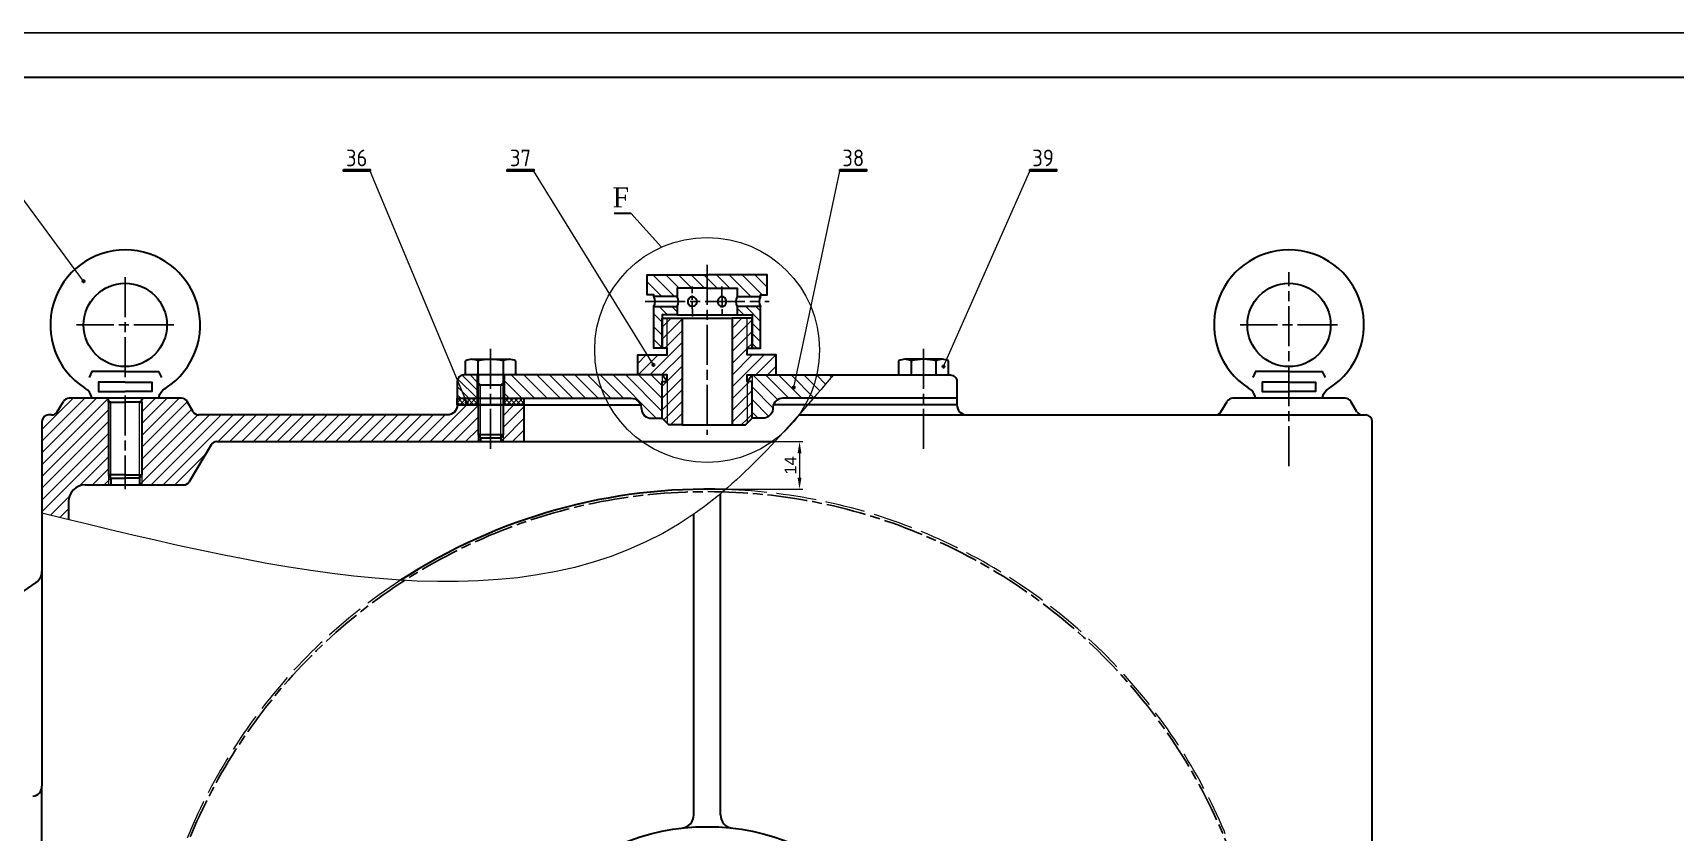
# Model space of a CAD drawing. Header units: millimetres. Extents: x 8 to 1593, y 893 to 2014.
# Drawn here: x 285.7 to 778.7, y 1774.5 to 2014.2 of the extents above; entities that cross this region are included whole.
import ezdxf
from ezdxf.enums import TextEntityAlignment as Align

# ---------------------------------------------------------------- set-up
doc = ezdxf.new("R2010")
doc.units = ezdxf.units.MM
doc.header["$PDMODE"] = 3
for name, pattern in [('ACAD_ISO02W100', [15, 12, -3]), ('AM_ISO08W050', [18, 12, -1.5, 3, -1.5]), ('AM_ISO08W050x2', [9, 6, -0.75, 1.5, -0.75])]:
    doc.linetypes.add(name, pattern=pattern)
doc.layers.get('0').update_dxf_attribs({"lineweight": 30})
for name, color, linetype, lineweight in [('_mss.dam', 7, 'Continuous', 35), ('AM_7', 4, 'AM_ISO08W050', 25), ('AM_8', 1, 'Continuous', 25), ('netdam', 170, 'Continuous', 100), ('Nét khuất', 6, 'ACAD_ISO02W100', 13), ('Nét mãnh', 3, 'Continuous', 13)]:
    doc.layers.add(name, color=color, linetype=linetype, lineweight=lineweight)
doc.styles.get("Standard").update_dxf_attribs({"font": 'isocp.shx'})
doc.styles.add('TCVN', font='arial.ttf')
doc.styles.add('VNN', font='times.ttf', dxfattribs={"height": 3})
doc.dimstyles.new('TCVN$0', dxfattribs={"dimtxt": 2.5, "dimasz": 2.5, "dimexe": 1, "dimexo": 1, "dimgap": 1, "dimtad": 1, "dimtoh": 1, "dimdec": 1, "dimdsep": 46, "dimtxsty": 'TCVN', "dimcen": 0.09, "dimclrd": 2, "dimclre": 2, "dimclrt": 3, "dimadec": 0, "dimazin": 3, "dimtfac": 1, "dimtdec": 1, "dimtmove": 0, "dimatfit": 3, "dimfxl": 1, "dimtolj": 1, "dimtzin": 0, "dimlwd": 13, "dimlwe": 13, "dimarcsym": 1})
pattern_1 = [(45, (1357.8483, 337.7774), (-0.7071068, 0.7071068), []), (135, (1357.8483, 337.7774), (-0.7071068, -0.7071068), [])]
pattern_2 = [(45, (1357.8483, 337.7774), (-1.767767, 1.767767), [])]
pattern_3 = [(135, (1357.8483, 337.7774), (-1.9091883, -1.9091883), [])]

# ---------------------------------------------------------------- blocks, each defined once
blk = doc.blocks.new('gtgr')
for p, q in [((-5, 22.8), (-5, 24)), ((-4.3, 22.8), (-5, 22.8)), ((-5, 22.8), (0, 22.8)), ((5, 22.8), (0, 22.8)), ((4.3, 22.8), (5, 22.8)), ((5, 22.8), (5, 24))]:
    blk.add_line(p, q)
for points in [[(0, 32), (-10, 32), (-10.85, 30.19)], [(0, 32), (10, 32), (10.85, 30.19)], [(0, 28.8), (-8, 28.8), (-8, 26), (0, 26)], [(0, 28.8), (8, 28.8), (8, 26), (0, 26)], [(-5, 22.8), (-5, 1), (-4.3, 0)], [(5, 22.8), (5, 1), (4.3, 0)], [(0, 1), (-5, 1), (-4.3, 0), (0, 0)], [(0, 1), (5, 1), (4.3, 0), (0, 0)]]:
    blk.add_lwpolyline(points)
for points in [[(-10, 24), (-10.14, 24.53, 0.185339), (-11.83, 26.85), (-12.25, 27.13)], [(10, 24), (10.14, 24.53, -0.185339), (11.83, 26.85), (12.25, 27.13)]]:
    blk.add_lwpolyline(points, format="xyb")
blk.add_circle((0, 46), 12.5)
blk.add_arc((0, 46), 22.5, 303, 237)
at = {"layer": 'AM_7'}
for points in [[(0, 30.37), (0, 61.86)], [(14.6, 46), (-14.62, 46)]]:
    blk.add_lwpolyline(points, dxfattribs=at)
at = {"layer": 'Nét mãnh'}
for p, q in [((-5, 23.39), (-4.3, 22.8)), ((5, 23.39), (4.3, 22.8))]:
    blk.add_line(p, q, dxfattribs=at)
for points in [[(-4.3, 0), (-4.3, 22.8)], [(4.3, 0), (4.3, 22.8)]]:
    blk.add_lwpolyline(points, dxfattribs=at)
blk = doc.blocks.new('*D138')
at = {"color": 2, "lineweight": 13, "transparency": 16777216}
for p, q in [((489.23, 1891.6), (516.88, 1891.6)), ((515.88, 1888.1), (515.88, 1880.83)), ((489.13, 1877.33), (516.88, 1877.33))]:
    blk.add_line(p, q, dxfattribs=at)
at = {"color": 2, "transparency": 16777216}
for points in [[(515.3, 1888.1), (516.46, 1888.1), (515.88, 1891.6)], [(515.3, 1880.83), (516.46, 1880.83), (515.88, 1877.33)]]:
    blk.add_solid(points, dxfattribs=at)
at = {"layer": 'Defpoints', "color": 0, "transparency": 16777216}
for p in [(488.23, 1891.6), (488.13, 1877.33), (515.88, 1877.33)]:
    blk.add_point(p, dxfattribs=at)
at = {"color": 3, "transparency": 16777216, "insert": (513.12, 1884.47), "char_height": 3.5, "attachment_point": 5, "rotation": 90, "style": 'TCVN'}
blk.add_mtext('\\A1;14', dxfattribs=at)

msp = doc.modelspace()

# ---------------------------------------------------------------- hatches: boundary and pattern name
at = {"lineweight": 30, "ltscale": 15}
for points in [[(378.93, 1973.21), (386.93, 1973.21), (386.93, 1972.71), (378.93, 1972.71)], [(428.09, 1973.21), (436.09, 1973.21), (436.09, 1972.71), (428.09, 1972.71)], [(528.01, 1973.21), (536.01, 1973.21), (536.01, 1972.71), (528.01, 1972.71)], [(584.98, 1973.21), (592.98, 1973.21), (592.98, 1972.71), (584.98, 1972.71)]]:
    msp.add_hatch(color=5, dxfattribs=at).paths.add_polyline_path(points)
at = {"layer": 'AM_8'}
h = msp.add_hatch(dxfattribs=at)
h.set_pattern_fill('_U', color=256, scale=2.7, angle=135, style=0, pattern_type=0)
h.set_pattern_definition(pattern_3)
h.paths.add_polyline_path([(470.13, 1935.6), (472.13, 1935.6), (472.13, 1935.1), (479.13, 1935.1), (479.13, 1937.6), (497.13, 1937.6), (497.13, 1935.1), (504.13, 1935.1), (504.13, 1935.6), (506.13, 1935.6), (506.13, 1941.6), (470.13, 1941.6)])
h = msp.add_hatch(dxfattribs=at)
h.set_pattern_fill('_U', color=256, scale=2.5, angle=45, style=0, pattern_type=0)
h.set_pattern_definition(pattern_2)
h.paths.add_polyline_path([(467.35, 1917.6), (467.35, 1911.6), (476.13, 1911.6), (476.13, 1897.1), (476.63, 1896.6), (480.63, 1896.6), (480.63, 1928.6), (476.13, 1928.6), (476.13, 1917.6)])
h = msp.add_hatch(dxfattribs=at)
h.set_pattern_fill('_U', color=256, scale=2.7, angle=135, style=0, pattern_type=0)
h.set_pattern_definition(pattern_3)
h.paths.add_polyline_path([(474.63, 1919.6), (474.63, 1929.6), (479.13, 1929.6), (479.13, 1932.1), (472.13, 1932.1), (472.13, 1919.6)])
h = msp.add_hatch(dxfattribs=at)
h.set_pattern_fill('_U', color=256, scale=2.5, angle=45, style=0, pattern_type=0)
h.set_pattern_definition(pattern_2)
h.paths.add_polyline_path([(474.63, 1928.6), (474.63, 1919.6), (476.13, 1919.6), (476.13, 1928.6)])
h = msp.add_hatch(dxfattribs=at)
h.set_pattern_fill('_U', color=256, scale=2.5, angle=45, style=0, pattern_type=0)
h.set_pattern_definition(pattern_2)
h.paths.add_polyline_path([(500.13, 1928.6), (495.63, 1928.6), (495.63, 1896.6), (499.63, 1896.6), (500.13, 1897.1), (500.13, 1911.6), (508.91, 1911.6), (508.91, 1917.6), (500.13, 1917.6)])
h = msp.add_hatch(dxfattribs=at)
h.set_pattern_fill('_U', color=256, scale=2.16, angle=135, style=0, pattern_type=0)
h.set_pattern_definition([(135, (1357.8483, 337.7774), (-1.5273506, -1.5273506), [])])
h.paths.add_polyline_path([(497.13, 1929.6), (501.63, 1929.6), (501.63, 1919.6), (504.13, 1919.6), (504.13, 1932.1), (497.13, 1932.1)])
h = msp.add_hatch(dxfattribs=at)
h.set_pattern_fill('_U', color=256, scale=2.5, angle=45, style=0, pattern_type=0)
h.set_pattern_definition(pattern_2)
h.paths.add_polyline_path([(500.13, 1928.6), (500.13, 1919.6), (501.63, 1919.6), (501.63, 1928.6)])
h = msp.add_hatch(dxfattribs=at)
h.set_pattern_fill('_U', color=256, scale=1.728, angle=135, style=0, pattern_type=0)
h.set_pattern_definition([(135, (1357.8483, 337.7774), (-1.2218805, -1.2218805), [])])
edge = h.paths.add_edge_path()
edge.add_line((419.08, 1911.6), (415.62, 1911.6))
edge.add_line((415.62, 1911.6), (415.13, 1911.6))
edge.add_arc((415.13, 1909.6), 2, 90, 180)
edge.add_line((413.13, 1909.6), (413.13, 1904.6))
edge.add_line((413.13, 1904.6), (419.08, 1904.6))
edge.add_line((419.08, 1904.6), (419.08, 1911.6))
h = msp.add_hatch(dxfattribs=at)
h.set_pattern_fill('_U', color=256, scale=2.7, angle=135, style=0, pattern_type=0)
h.set_pattern_definition(pattern_3)
edge = h.paths.add_edge_path()
edge.add_line((468.36, 1901.86), (468.41, 1901.34))
edge.add_arc((471.4, 1901.6), 3, 184.9533, 270)
edge.add_line((471.4, 1898.6), (474.63, 1898.6))
edge.add_line((474.63, 1898.6), (474.63, 1911.6))
edge.add_line((474.63, 1911.6), (426.88, 1911.6))
edge.add_line((426.88, 1911.6), (427.18, 1911.58))
edge.add_line((427.18, 1911.58), (427.18, 1904.6))
edge.add_line((427.18, 1904.6), (465.38, 1904.6))
edge.add_arc((465.38, 1901.6), 3, 4.9533, 90, ccw=False)
h = msp.add_hatch(dxfattribs=at)
h.set_pattern_fill('_U', color=256, scale=2.5, angle=45, style=0, pattern_type=0)
h.set_pattern_definition(pattern_2)
h.paths.add_polyline_path([(474.63, 1909.6), (474.63, 1898.6), (476.13, 1897.1), (476.13, 1909.6)])
h = msp.add_hatch(dxfattribs=at)
h.set_pattern_fill('_U', color=256, scale=2.5, angle=45, style=0, pattern_type=0)
h.set_pattern_definition(pattern_2)
h.paths.add_polyline_path([(500.13, 1909.6), (500.13, 1897.1), (501.63, 1898.6), (501.63, 1909.6)])
h = msp.add_hatch(dxfattribs=at)
h.set_pattern_fill('_U', color=256, scale=2.7, angle=135, style=0, pattern_type=0)
h.set_pattern_definition(pattern_3)
edge = h.paths.add_edge_path()
edge.add_line((501.63, 1911.6), (501.63, 1898.6))
edge.add_line((501.63, 1898.6), (504.86, 1898.6))
edge.add_arc((504.88, 1901.6), 3, 269.5704, 360.0016)
edge.add_arc((510.88, 1901.6), 3, 90, 180, ccw=False)
edge.add_line((510.88, 1904.6), (520.03, 1904.6))
edge.add_spline(control_points=[(520.03, 1904.6), (522.03, 1906.92), (524.03, 1909.26), (526.03, 1911.6)], knot_values=[0, 0, 0, 0, 8.898866, 8.898866, 8.898866, 8.898866], degree=3, periodic=0)
edge.add_line((526.03, 1911.6), (501.63, 1911.6))
h = msp.add_hatch(dxfattribs=at)
h.set_pattern_fill('_U', color=256, scale=2.5, angle=45, style=0, pattern_type=0)
h.set_pattern_definition(pattern_2)
edge = h.paths.add_edge_path()
edge.add_line((296.45, 1868.18), (296.45, 1873.6))
edge.add_arc((301.45, 1873.6), 5, 90, 180, ccw=False)
edge.add_line((301.45, 1878.6), (308.45, 1878.6))
edge.add_line((308.45, 1878.6), (308.45, 1904.6))
edge.add_line((308.45, 1904.6), (296.58, 1904.6))
edge.add_arc((296.58, 1902.6), 2, 90, 149.0362)
edge.add_line((294.87, 1903.63), (293.03, 1900.57))
edge.add_arc((291.32, 1901.6), 2, 270, 329.0362, ccw=False)
edge.add_line((291.32, 1899.6), (290.45, 1899.6))
edge.add_arc((290.45, 1897.6), 2, 90, 180)
edge.add_line((288.45, 1897.6), (288.45, 1870.14))
edge.add_line((288.45, 1870.14), (296.45, 1868.18))
h = msp.add_hatch(dxfattribs=at)
h.set_pattern_fill('_U', color=256, scale=2.5, angle=45, style=0, pattern_type=0)
h.set_pattern_definition(pattern_2)
edge = h.paths.add_edge_path()
edge.add_arc((330.32, 1902.6), 2, 30.9638, 90)
edge.add_line((330.32, 1904.6), (318.45, 1904.6))
edge.add_line((318.45, 1904.6), (318.45, 1878.6))
edge.add_line((318.45, 1878.6), (330.9, 1878.6))
edge.add_arc((330.9, 1880.6), 2, 270, 329.0362)
edge.add_line((332.61, 1879.57), (339.25, 1890.63))
edge.add_arc((340.96, 1889.6), 2, 90, 149.0362, ccw=False)
edge.add_line((340.96, 1891.6), (419.37, 1891.6))
edge.add_line((419.37, 1891.6), (419.37, 1902.6))
edge.add_line((419.37, 1902.6), (413.13, 1902.6))
edge.add_arc((410.13, 1902.6), 3, -90, 0, ccw=False)
edge.add_line((410.13, 1899.6), (335.58, 1899.6))
edge.add_arc((335.58, 1901.6), 2, 210.9638, 270, ccw=False)
edge.add_line((333.87, 1900.57), (332.03, 1903.63))
h = msp.add_hatch(dxfattribs=at)
h.set_pattern_fill('_U', color=256, angle=45, style=0, double=1, pattern_type=0)
h.set_pattern_definition(pattern_1)
h.paths.add_polyline_path([(419.08, 1902.6), (419.08, 1904.6), (413.13, 1904.6), (413.13, 1902.6)])
h = msp.add_hatch(dxfattribs=at)
h.set_pattern_fill('_U', color=256, angle=45, style=0, double=1, pattern_type=0)
h.set_pattern_definition(pattern_1)
h.paths.add_polyline_path([(427.18, 1904.6), (427.18, 1902.6), (433.13, 1902.6), (433.13, 1904.6)])
h = msp.add_hatch(dxfattribs=at)
h.set_pattern_fill('_U', color=256, scale=2.5, angle=45, style=0, pattern_type=0)
h.set_pattern_definition(pattern_2)
h.paths.add_polyline_path([(426.88, 1902.6), (426.88, 1891.6), (433.13, 1891.6), (433.13, 1902.6)])
h = msp.add_hatch(dxfattribs=at)
h.set_pattern_fill('_U', color=256, scale=2.5, angle=45, style=0, pattern_type=0)
h.set_pattern_definition(pattern_2)
h.paths.add_polyline_path([(419.37, 1893.6), (419.37, 1891.6), (420.07, 1891.6), (420.07, 1892.6)])
h = msp.add_hatch(dxfattribs=at)
h.set_pattern_fill('_U', color=256, scale=2.5, angle=45, style=0, pattern_type=0)
h.set_pattern_definition(pattern_2)
h.paths.add_polyline_path([(426.88, 1891.6), (426.88, 1893.6), (426.18, 1892.6), (426.18, 1891.6)])
h = msp.add_hatch(dxfattribs=at)
h.set_pattern_fill('_U', color=256, scale=2.5, angle=45, style=0, pattern_type=0)
h.set_pattern_definition(pattern_2)
h.paths.add_polyline_path([(308.45, 1881.6), (308.45, 1878.6), (309.15, 1878.6), (309.15, 1880.6)])
h = msp.add_hatch(dxfattribs=at)
h.set_pattern_fill('_U', color=256, scale=2.5, angle=45, style=0, pattern_type=0)
h.set_pattern_definition(pattern_2)
h.paths.add_polyline_path([(318.45, 1878.6), (318.45, 1881.6), (317.75, 1880.6), (317.75, 1878.6)])

# ---------------------------------------------------------------- linework, layer by layer
for p, q in [((47.54, 2000.88), (1579.54, 2000.88)), ((419.08, 1911.58), (419.08, 1911.6)), ((419.08, 1911.58), (419.08, 1902.6)), ((419.37, 1911.6), (419.37, 1893.6)), ((419.37, 1908.6), (426.88, 1908.6)), ((426.88, 1911.6), (426.88, 1893.6)), ((427.18, 1911.58), (427.18, 1902.6)), ((293.03, 1900.57), (294.87, 1903.63)), ((330.32, 1904.6), (296.58, 1904.6)), ((333.87, 1900.57), (332.03, 1903.63)), ((642.39, 1900.57), (644.22, 1903.63)), ((679.67, 1904.6), (645.94, 1904.6)), ((683.22, 1900.57), (681.39, 1903.63)), ((291.32, 1899.6), (290.45, 1899.6)), ((410.13, 1899.6), (335.58, 1899.6)), ((433.13, 1902.6), (433.13, 1891.6)), ((515.67, 1899.6), (685.81, 1899.6)), ((288.45, 1897.6), (288.45, 1788.26)), ((426.88, 1893.6), (419.37, 1893.6)), ((419.37, 1893.6), (420.07, 1892.6)), ((426.18, 1892.6), (426.88, 1893.6)), ((687.81, 1729.6), (687.81, 1897.6)), ((339.25, 1890.63), (332.61, 1879.57)), ((340.96, 1891.6), (508.43, 1891.6)), ((426.18, 1892.6), (420.07, 1892.6)), ((420.07, 1892.6), (420.07, 1891.6)), ((426.18, 1892.6), (426.18, 1891.6)), ((301.45, 1878.6), (330.9, 1878.6)), ((309.15, 1880.6), (309.15, 1878.6)), ((317.75, 1880.6), (317.75, 1878.6)), ((296.45, 1873.6), (296.45, 1868.18)), ((492.13, 1779.65), (492.13, 1875.96)), ((484.13, 1779.65), (484.13, 1869.83)), ((180.89, 1776.1), (286.73, 1849.38)), ((288.45, 1724.6), (288.45, 1788.24))]:
    msp.add_line(p, q)
at = {"color": 5, "lineweight": 30, "ltscale": 15}
msp.add_line((460.21, 1960.09), (465.19, 1960.09), dxfattribs=at)
for points in [[(378.93, 1973.21), (386.93, 1973.21), (386.93, 1972.71), (378.93, 1972.71), (378.93, 1973.21)], [(428.09, 1973.21), (436.09, 1973.21), (436.09, 1972.71), (428.09, 1972.71), (428.09, 1973.21)], [(528.01, 1973.21), (536.01, 1973.21), (536.01, 1972.71), (528.01, 1972.71), (528.01, 1973.21)], [(584.98, 1973.21), (592.98, 1973.21), (592.98, 1972.71), (584.98, 1972.71), (584.98, 1973.21)]]:
    msp.add_lwpolyline(points, dxfattribs=at)
for points in [[(488.13, 1937.6), (479.13, 1937.6), (479.13, 1935.1), (472.13, 1935.1), (472.13, 1935.6), (470.13, 1935.6), (470.13, 1941.6), (488.13, 1941.6)], [(488.13, 1937.6), (497.13, 1937.6), (497.13, 1935.1), (504.13, 1935.1), (504.13, 1935.6), (506.13, 1935.6), (506.13, 1941.6), (488.13, 1941.6)], [(480.63, 1928.6), (480.63, 1896.6), (476.63, 1896.6), (474.63, 1898.6), (474.63, 1909.6), (476.13, 1909.6), (476.13, 1911.6), (467.35, 1911.6), (467.35, 1917.6), (476.13, 1917.6), (476.13, 1919.6), (474.63, 1919.6), (474.63, 1928.6), (480.63, 1928.6)], [(474.63, 1919.6), (472.13, 1919.6), (472.13, 1932.1), (479.13, 1932.1), (479.13, 1929.6), (474.63, 1929.6), (474.63, 1919.6)], [(479.13, 1929.6), (497.13, 1929.6)], [(480.63, 1928.6), (495.63, 1928.6)], [(495.63, 1928.6), (495.63, 1896.6), (499.63, 1896.6), (501.63, 1898.6), (501.63, 1909.6), (500.13, 1909.6), (500.13, 1911.6), (508.91, 1911.6), (508.91, 1917.6), (500.13, 1917.6), (500.13, 1919.6), (501.63, 1919.6), (501.63, 1928.6), (495.63, 1928.6)], [(501.63, 1919.6), (504.13, 1919.6), (504.13, 1932.1), (497.13, 1932.1), (497.13, 1929.6), (501.63, 1929.6), (501.63, 1919.6)], [(430.63, 1915.8), (430.63, 1911.6), (415.62, 1911.6), (415.62, 1915.8)], [(417.5, 1916.3), (428.76, 1916.3)], [(426.88, 1915.8), (426.88, 1911.6), (419.37, 1911.6), (419.37, 1915.8)], [(545.62, 1915.8), (545.62, 1911.6), (560.63, 1911.6), (560.63, 1915.8)], [(558.76, 1916.3), (547.5, 1916.3)], [(549.37, 1915.8), (549.37, 1911.6), (556.88, 1911.6), (556.88, 1915.8)], [(476.13, 1909.6), (474.63, 1911.6)], [(500.13, 1909.6), (501.63, 1911.6)], [(662.81, 1912.6), (652.81, 1912.6), (651.96, 1910.79)], [(662.81, 1909.4), (654.81, 1909.4), (654.81, 1906.6), (662.81, 1906.6)], [(662.81, 1912.6), (672.81, 1912.6), (673.65, 1910.79)], [(662.81, 1909.4), (670.81, 1909.4), (670.81, 1906.6), (662.81, 1906.6)], [(413.13, 1904.6), (419.08, 1904.6)], [(433.13, 1902.6), (413.13, 1902.6), (413.13, 1904.6), (419.08, 1904.6)], [(413.13, 1904.6), (413.13, 1902.6), (468.21, 1902.6)], [(419.37, 1904.6), (426.88, 1904.6)], [(419.37, 1904.6), (426.88, 1904.6)], [(427.18, 1904.6), (433.13, 1904.6), (433.13, 1902.6)], [(563.13, 1904.6), (563.13, 1902.6), (508.05, 1902.6)], [(480.63, 1896.6), (495.63, 1896.6)]]:
    msp.add_lwpolyline(points)
for points in [[(474.63, 1911.6), (415.13, 1911.6, 0.414214), (413.13, 1909.6), (413.13, 1904.6)], [(501.63, 1911.6), (561.13, 1911.6, -0.414214), (563.13, 1909.6), (563.13, 1904.6)], [(427.18, 1904.6), (465.38, 1904.6, -0.389114), (468.36, 1901.86), (468.41, 1901.34, 0.389114), (471.4, 1898.6), (474.63, 1898.6)], [(563.13, 1904.6), (510.88, 1904.6, 0.389114), (507.89, 1901.86), (507.84, 1901.34, -0.389114), (504.86, 1898.6), (501.63, 1898.6)], [(652.81, 1904.6), (652.66, 1905.14, 0.185339), (650.98, 1907.46), (650.55, 1907.73)], [(672.81, 1904.6), (672.95, 1905.14, -0.185339), (674.63, 1907.46), (675.06, 1907.73)], [(413.13, 1902.6), (413.13, 1902.6, -0.414214), (410.13, 1899.6)], [(563.13, 1902.6), (563.13, 1902.6, 0.414214), (566.13, 1899.6)]]:
    msp.add_lwpolyline(points, format="xyb")
for centre, radius in [((662.81, 1926.6), 12.5), ((488.13, 1708.6), 67.5)]:
    msp.add_circle(centre, radius)
for centre, radius, start, end in [((662.81, 1926.6), 22.5, 303, 237), ((469.27, 1933.6), 3.23, 332.2873, 27.7127), ((476.27, 1933.6), 3.23, 332.2873, 27.7127), ((499.98, 1933.6), 3.23, 152.2873, 207.7127), ((506.98, 1933.6), 3.23, 152.2873, 207.7127), ((417.5, 1912.53), 3.77, 60.1583, 119.8417), ((423.13, 1901.97), 14.33, 74.8218, 105.1782), ((428.76, 1912.53), 3.77, 60.1583, 119.8417), ((547.5, 1912.53), 3.77, 60.1583, 119.8417), ((553.13, 1901.97), 14.33, 74.8218, 105.1782), ((558.76, 1912.53), 3.77, 60.1583, 119.8417), ((296.58, 1902.6), 2, 90, 149.0362), ((330.32, 1902.6), 2, 30.9638, 90), ((645.94, 1902.6), 2, 90, 149.0362), ((679.67, 1902.6), 2, 30.9638, 90), ((290.45, 1897.6), 2, 90, 180), ((291.32, 1901.6), 2, 270, 329.0362), ((335.58, 1901.6), 2, 210.9638, 270), ((640.67, 1901.6), 2, 270, 329.0362), ((684.94, 1901.6), 2, 210.9638, 270), ((685.81, 1897.6), 2, 0, 90), ((340.96, 1889.6), 2, 90, 149.0362), ((301.45, 1873.6), 5, 90, 180), ((330.9, 1880.6), 2, 270, 329.0362), ((488.13, 1708.6), 168.73, 88.1272, 123.0451), ((284.45, 1852.67), 4, 304.698, 0), ((285.45, 1788.26), 3, 275, 0), ((480.13, 1779.65), 4, 276.4242, 0), ((496.13, 1779.65), 4, 180, 263.5758)]:
    msp.add_arc(centre, radius, start, end)
for points in [[(483.66, 1935.1), (483.18, 1935), (482.4, 1933.6), (483.18, 1932.2), (483.66, 1932.1), (484.11, 1932.2), (484.98, 1933.6), (484.11, 1935), (483.66, 1935.1)], [(492.6, 1935.1), (493.08, 1935), (493.86, 1933.6), (493.08, 1932.2), (492.6, 1932.1), (492.15, 1932.2), (491.28, 1933.6), (492.15, 1935), (492.6, 1935.1)]]:
    msp.add_spline(points, degree=3)
at = {"layer": '_mss.dam'}
for centre, radius in [((300.94, 1939.69), 0.3), ((300.94, 1939.69), 0.2), ((472.01, 1914.63), 0.3), ((472.01, 1914.63), 0.2), ((559.14, 1914.13), 0.3), ((559.14, 1914.13), 0.2), ((514.15, 1907.88), 0.3), ((514.15, 1907.88), 0.2), ((415.96, 1903.37), 0.3), ((415.96, 1903.37), 0.2)]:
    msp.add_circle(centre, radius, dxfattribs=at)
at = {"layer": 'AM_7'}
for p, q in [((488.13, 1944.6), (488.13, 1893.6)), ((469.5, 1933.6), (506.76, 1933.6)), ((423.13, 1919.48), (423.13, 1889.4)), ((553.13, 1919.48), (553.13, 1889.4)), ((313.45, 1905.41), (313.45, 1877.33))]:
    msp.add_line(p, q, dxfattribs=at)
at = {"layer": 'AM_7', "linetype": 'AM_ISO08W050x2'}
for p, q in [((483.64, 1938.1), (483.65, 1936.16)), ((492.57, 1938.1), (492.65, 1929.1)), ((483.66, 1935.39), (483.66, 1934.13)), ((483.67, 1933.6), (483.7, 1929.1))]:
    msp.add_line(p, q, dxfattribs=at)
at = {"layer": 'AM_7'}
for points in [[(662.81, 1884.25), (662.81, 1942.46)], [(677.4, 1926.6), (648.18, 1926.6)]]:
    msp.add_lwpolyline(points, dxfattribs=at)
msp.add_circle((488.13, 1708.6), 168, dxfattribs=at)
at = {"layer": 'Defpoints'}
msp.add_line((47.54, 2014.21), (1579.54, 2014.21), dxfattribs=at)
at = {"layer": 'netdam', "color": 94, "linetype": 'ByBlock', "lineweight": 25, "ltscale": 5}
msp.add_line((465.19, 1960.09), (474.44, 1949.95), dxfattribs=at)
at = {"layer": 'Nét khuất'}
msp.add_arc((488.13, 1708.6), 168.73, 123.0451, 88.1272, dxfattribs=at)
at = {"layer": 'Nét mãnh'}
for p, q in [((420.07, 1908.6), (419.37, 1909.3)), ((420.07, 1892.6), (420.07, 1908.6)), ((426.18, 1908.6), (426.88, 1909.3)), ((426.18, 1892.6), (426.18, 1908.6)), ((426.88, 1911.6), (427.18, 1911.58)), ((419.37, 1893.6), (419.37, 1891.6)), ((426.88, 1893.6), (426.88, 1891.6)), ((308.45, 1881.6), (308.45, 1878.6)), ((318.45, 1881.6), (318.45, 1878.6))]:
    msp.add_line(p, q, dxfattribs=at)
for points in [[(300.94, 1939.69), (276.64, 1972.71)], [(415.96, 1903.37), (386.93, 1972.71)], [(472.01, 1914.63), (436.09, 1972.71)], [(514.15, 1907.88), (528.01, 1972.71)], [(559.14, 1914.13), (584.98, 1972.71)], [(476.13, 1919.6), (476.13, 1928.6)], [(500.13, 1919.6), (500.13, 1928.6)], [(474.63, 1911.6), (474.63, 1898.6)], [(476.13, 1909.6), (476.13, 1897.1)], [(500.13, 1909.6), (500.13, 1897.1)], [(501.63, 1911.6), (501.63, 1898.6)]]:
    msp.add_lwpolyline(points, dxfattribs=at)
msp.add_circle((488.13, 1919.1), 33.75, dxfattribs=at)
msp.add_spline([(526.03, 1911.6), (484.56, 1870.14), (288.45, 1870.14)], degree=3, dxfattribs=at)

# ---------------------------------------------------------------- block references
msp.add_blockref('gtgr', (313.45, 1880.6))

# ---------------------------------------------------------------- texts
at = {"color": 5, "lineweight": 30, "ltscale": 15}
for s, p in [('36', (382.93, 1976.71)), ('37', (432.09, 1976.71)), ('38', (532.01, 1976.71)), ('39', (588.98, 1976.71))]:
    msp.add_text(s, height=5, dxfattribs=at).set_placement(p, align=Align.MIDDLE)
at = {"layer": 'netdam', "linetype": 'Continuous', "lineweight": 25, "insert": (459.71, 1961.87), "char_height": 6, "attachment_point": 7, "style": 'VNN'}
msp.add_mtext('F', dxfattribs=at)

# ---------------------------------------------------------------- dimensions: what is measured, and where the dimension line sits
dim = msp.add_linear_dim(base=(515.88, 1877.33), p1=(488.23, 1891.6), p2=(488.13, 1877.33), angle=90, dimstyle='TCVN$0', override={"dimtxt": 3.5, "dimasz": 3.5, "dimdec": 0})
dim.commit()
dim.dimension.update_dxf_attribs({"geometry": '*D138', "text_midpoint": (513.12, 1884.47)})

doc.saveas('drawing.dxf')
